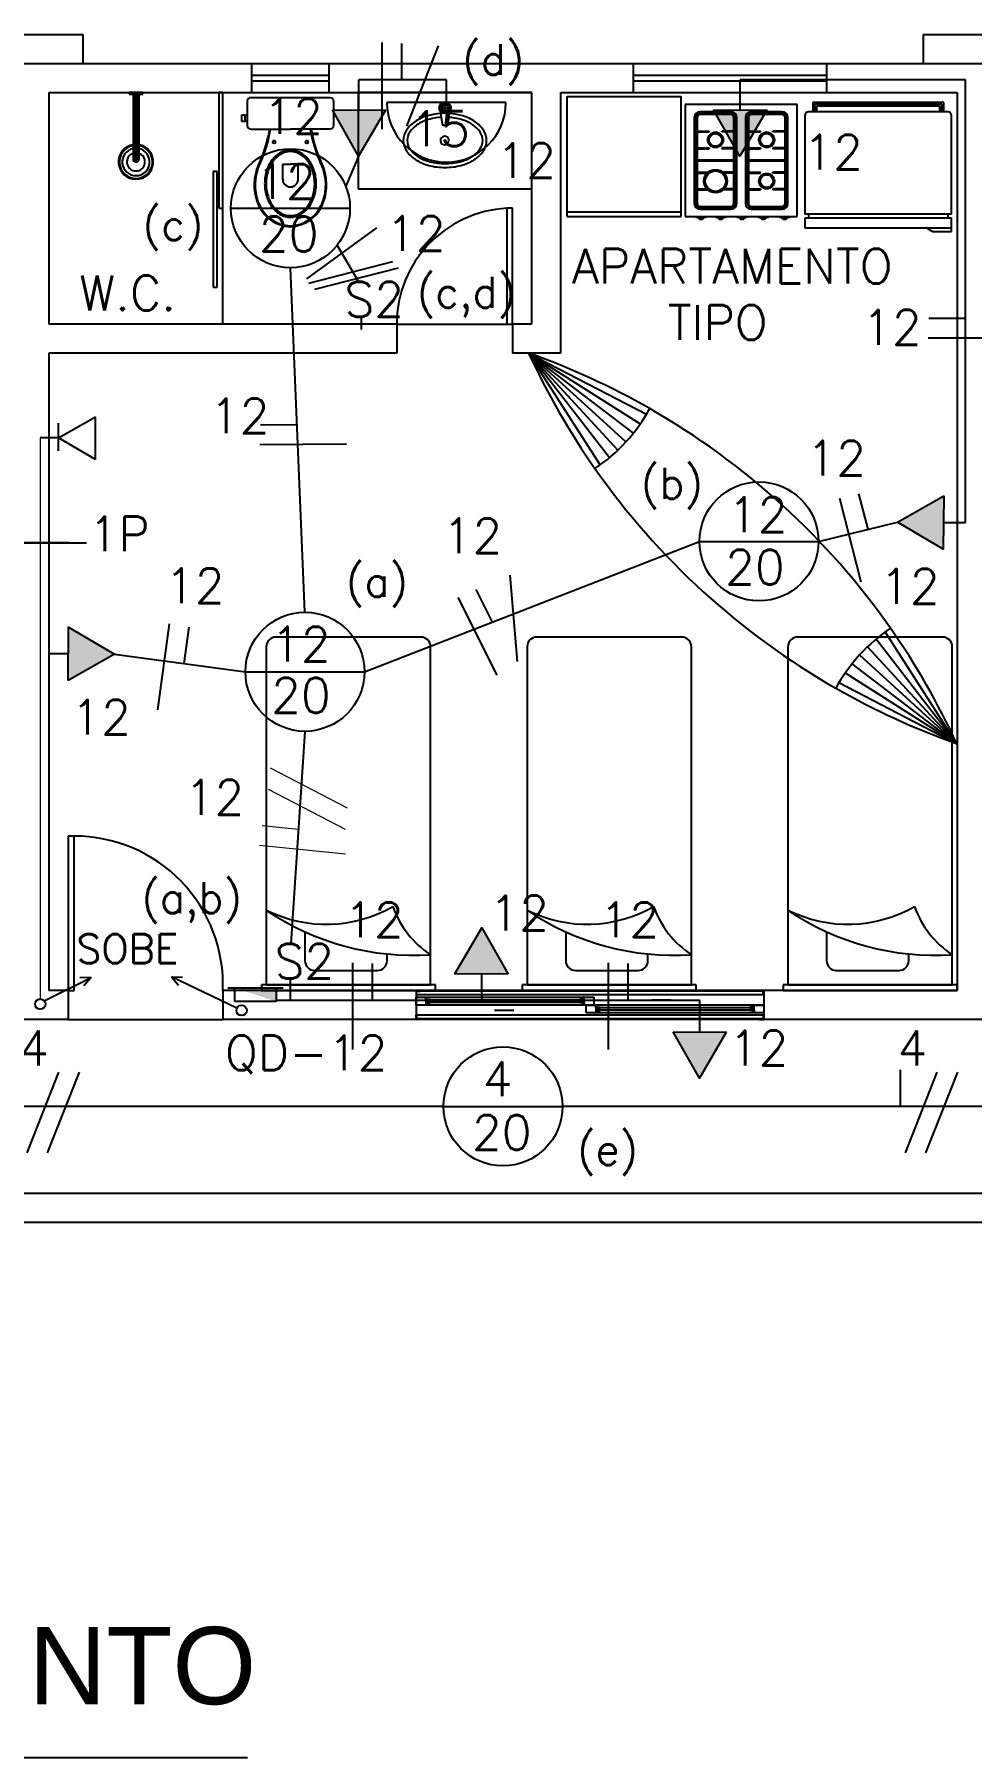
# Model space of a CAD drawing. Extents: x 1.6 to 100.8, y -3.3 to 55.9.
# Drawn here: x 49.53 to 54.38, y 26.08 to 35 of the extents above; entities that cross this region are included whole.
import ezdxf

# ---------------------------------------------------------------- set-up
doc = ezdxf.new("R2010")
doc.units = 0
doc.header["$MEASUREMENT"] = 0
doc.linetypes.add('HIDDEN', pattern=[0.375, 0.25, -0.125])
doc.layers.get('0').update_dxf_attribs({"linetype": 'CONTINUOUS'})
for name, color, linetype in [('2-MATERIAIS', 2, 'CONTINUOUS'), ('FIACAO', 6, 'CONTINUOUS'), ('QUADROS', 30, 'CONTINUOUS'), ('Texto', 2, 'CONTINUOUS'), ('Tub_Eletr_parede', 3, 'CONTINUOUS'), ('Tub_Tel_piso', 230, 'HIDDEN')]:
    doc.layers.add(name, color=color, linetype=linetype)
doc.styles.add('ARIAL', font='arial.ttf')
doc.styles.add('ROMANS', font='romans.shx')
doc.styles.add('TXT_TEXTO', font='ROMANS.shx')

# ---------------------------------------------------------------- blocks, each defined once
blk = doc.blocks.new('QF')
at = {"layer": 'QUADROS'}
for p, q in [((-0.05, -0.15), (-0.05, 0.15)), ((-0.05, 0.15), (0.05, 0.15)), ((0.05, 0.2), (0.05, -0.2)), ((0.05, -0.15), (-0.05, -0.15))]:
    blk.add_line(p, q, dxfattribs=at)
blk.add_solid([(-0.05, -0.15), (0.05, 0.15), (0.05, -0.15)], dxfattribs=at)

msp = doc.modelspace()

# ---------------------------------------------------------------- linework, layer by layer
at = {"color": 8}
for p, q in [((49.2831, 35.0042), (49.7831, 35.0042)), ((49.7831, 35.0042), (49.7831, 34.8542)), ((54.1331, 35.0042), (54.6331, 35.0042)), ((54.1331, 35.0042), (54.1331, 34.8542)), ((48.4081, 34.8542), (50.6581, 34.8542)), ((50.6581, 34.8542), (51.0581, 34.8542)), ((50.6581, 34.7042), (50.6581, 34.8542)), ((50.6581, 34.7942), (51.0581, 34.7942)), ((51.0581, 34.8542), (52.6334, 34.8542)), ((51.0581, 34.7042), (51.0581, 34.8542)), ((52.6334, 34.8542), (53.6334, 34.8542)), ((52.6334, 34.7042), (52.6334, 34.8542)), ((52.6334, 34.7942), (53.6334, 34.7942)), ((53.6334, 34.8542), (54.9831, 34.8542)), ((53.6334, 34.7042), (53.6334, 34.8542)), ((49.6081, 34.7042), (50.6581, 34.7042)), ((49.6081, 34.7042), (49.6081, 33.5042)), ((50.0931, 34.7042), (50.0231, 34.7042)), ((50.0231, 34.7042), (50.0231, 34.6942)), ((50.0245, 34.6942), (50.0245, 34.7042)), ((50.0271, 34.6942), (50.0271, 34.7042)), ((50.0315, 34.6942), (50.0315, 34.7042)), ((50.0385, 34.6942), (50.0385, 34.7042)), ((50.0495, 34.6942), (50.0495, 34.7042)), ((50.0667, 34.6942), (50.0667, 34.7042)), ((50.0777, 34.6942), (50.0777, 34.7042)), ((50.0847, 34.6942), (50.0847, 34.7042)), ((50.0891, 34.6942), (50.0891, 34.7042)), ((50.0917, 34.6942), (50.0917, 34.7042)), ((50.0931, 34.6942), (50.0931, 34.7042)), ((50.5081, 34.7042), (50.4881, 34.7042)), ((50.4881, 34.7042), (50.4881, 34.1042)), ((50.5081, 33.5042), (50.5081, 34.7042)), ((50.5081, 34.1042), (50.5081, 34.7042)), ((50.6581, 34.7642), (51.0581, 34.7642)), ((50.6581, 34.7042), (51.0581, 34.7042)), ((51.0581, 34.7042), (52.1081, 34.7042)), ((52.1081, 34.7042), (51.2081, 34.7042)), ((51.2081, 34.7042), (51.2081, 34.2042)), ((52.1081, 33.5042), (52.1081, 34.7042)), ((52.1081, 34.2042), (52.1081, 34.7042)), ((52.2581, 33.3542), (52.2581, 34.7042)), ((52.2581, 34.7042), (52.6334, 34.7042)), ((52.6334, 34.7642), (53.6334, 34.7642)), ((52.6334, 34.7042), (53.6334, 34.7042)), ((53.6334, 34.7042), (54.3081, 34.7042)), ((54.3081, 34.7042), (54.3081, 30.0542)), ((50.0231, 34.6942), (50.0931, 34.6942)), ((50.0431, 34.6942), (50.0431, 34.3592)), ((50.0438, 34.6942), (50.0438, 34.3545)), ((50.0454, 34.6942), (50.0454, 34.3512)), ((50.0485, 34.6942), (50.0485, 34.3476)), ((50.0537, 34.6942), (50.0537, 34.3448)), ((50.0625, 34.6942), (50.0625, 34.3448)), ((50.0677, 34.6942), (50.0677, 34.3476)), ((50.0708, 34.6942), (50.0708, 34.3512)), ((50.0724, 34.6942), (50.0724, 34.3545)), ((50.0731, 34.6942), (50.0731, 34.3592)), ((50.6358, 34.6658), (50.6344, 34.658)), ((50.6344, 34.658), (50.6344, 34.5341)), ((50.6401, 34.6723), (50.6358, 34.6658)), ((50.6466, 34.6766), (50.6401, 34.6723)), ((50.6544, 34.678), (50.6466, 34.6766)), ((50.6544, 34.678), (51.0618, 34.678)), ((50.6544, 34.678), (50.6544, 34.678)), ((51.0618, 34.678), (51.0618, 34.678)), ((51.0618, 34.678), (51.0696, 34.6766)), ((51.0696, 34.6766), (51.0754, 34.6723)), ((51.0754, 34.6723), (51.0796, 34.6658)), ((51.0796, 34.6658), (51.0811, 34.658)), ((51.0811, 34.658), (51.0811, 34.5341)), ((52.2909, 34.0622), (52.2909, 34.6834)), ((52.2909, 34.6834), (52.8809, 34.6834)), ((52.8809, 34.0622), (52.8809, 34.6834)), ((52.9005, 34.6424, 0.4), (52.9005, 34.0624, 0.4)), ((53.4805, 34.6424, 0.4), (52.9005, 34.6424, 0.4)), ((53.4805, 34.0624, 0.4), (53.4805, 34.6424, 0.4)), ((54.2389, 34.6524, -0.1), (53.5611, 34.6524, -0.1)), ((53.5611, 34.6524, -0.1), (53.5611, 34.6035, -0.1)), ((54.23, 34.6435, -0.1), (53.57, 34.6435, -0.1)), ((53.57, 34.6435, -0.1), (53.57, 34.6035, -0.1)), ((54.2199, 34.6334, -0.1), (53.5801, 34.6334, -0.1)), ((53.5801, 34.6334, -0.1), (53.5801, 34.6035, -0.1)), ((54.2199, 34.6035, -0.1), (54.2199, 34.6334, -0.1)), ((54.23, 34.6035, -0.1), (54.23, 34.6435, -0.1)), ((54.2389, 34.6035, -0.1), (54.2389, 34.6524, -0.1)), ((50.6065, 34.5706), (50.6065, 34.5885)), ((50.6065, 34.5885), (50.6215, 34.5885)), ((50.6065, 34.5527), (50.6065, 34.5706)), ((50.6215, 34.5527), (50.6065, 34.5527)), ((50.6215, 34.5885), (50.6215, 34.5857)), ((50.6215, 34.5857), (50.6215, 34.5556)), ((50.6215, 34.5857), (50.6344, 34.5857)), ((50.6215, 34.5527), (50.6215, 34.5556)), ((50.6215, 34.5556), (50.6344, 34.5556)), ((50.6344, 34.5341), (50.6344, 34.5341)), ((50.6344, 34.5341), (50.6358, 34.5263)), ((50.6358, 34.5263), (50.6401, 34.5198)), ((51.0796, 34.5263), (51.0754, 34.5198)), ((51.0811, 34.5341), (51.0796, 34.5263)), ((51.0811, 34.5341), (51.0811, 34.5341)), ((51.6328, 34.6081), (51.6425, 34.5415)), ((51.6504, 34.5342), (51.6658, 34.5342)), ((51.6738, 34.5416), (51.6821, 34.6062)), ((52.948, 34.5742, 0.4), (52.948, 34.1292, 0.4)), ((52.958, 34.5742, 0.4), (52.958, 34.1292, 0.4)), ((52.963, 34.5742, 0.4), (52.963, 34.1292, 0.4)), ((53.138, 34.6042, 0.4), (52.978, 34.6042, 0.4)), ((53.138, 34.5942, 0.4), (52.978, 34.5942, 0.4)), ((53.138, 34.5892, 0.4), (52.978, 34.5892, 0.4)), ((53.153, 34.1292, 0.4), (53.153, 34.5742, 0.4)), ((53.158, 34.1292, 0.4), (53.158, 34.5742, 0.4)), ((53.168, 34.1292, 0.4), (53.168, 34.5742, 0.4)), ((53.213, 34.5742, 0.4), (53.213, 34.1292, 0.4)), ((53.223, 34.5742, 0.4), (53.223, 34.1292, 0.4)), ((53.228, 34.5742, 0.4), (53.228, 34.1292, 0.4)), ((53.403, 34.6042, 0.4), (53.243, 34.6042, 0.4)), ((53.403, 34.5942, 0.4), (53.243, 34.5942, 0.4)), ((53.403, 34.5892, 0.4), (53.243, 34.5892, 0.4)), ((53.418, 34.1292, 0.4), (53.418, 34.5742, 0.4)), ((53.423, 34.1292, 0.4), (53.423, 34.5742, 0.4)), ((53.433, 34.1292, 0.4), (53.433, 34.5742, 0.4)), ((53.52, 34.5835), (53.52, 34.0735)), ((54.26, 34.6035), (53.54, 34.6035)), ((54.28, 34.0735), (54.28, 34.5835)), ((50.6401, 34.5198), (50.6466, 34.5155)), ((50.6466, 34.5155), (50.6544, 34.5141)), ((50.6544, 34.5141), (50.8577, 34.5141)), ((50.7554, 34.5134), (50.7556, 34.5141)), ((50.7554, 34.5134), (50.7554, 34.5134)), ((51.0618, 34.5141), (50.8577, 34.5141)), ((50.9601, 34.5134), (50.9599, 34.5141)), ((50.9601, 34.5134), (50.9601, 34.5134)), ((51.0696, 34.5155), (51.0618, 34.5141)), ((51.0754, 34.5198), (51.0696, 34.5155)), ((52.963, 34.5042, 0.4), (53.0257, 34.5042, 0.4)), ((52.963, 34.4992, 0.4), (53.0257, 34.4992, 0.4)), ((53.0257, 34.4992, 0.4), (53.0257, 34.5042, 0.4)), ((53.0904, 34.4992, 0.4), (53.0904, 34.5042, 0.4)), ((53.153, 34.5042, 0.4), (53.0904, 34.5042, 0.4)), ((53.153, 34.4992, 0.4), (53.0904, 34.4992, 0.4)), ((53.228, 34.5042, 0.4), (53.2907, 34.5042, 0.4)), ((53.228, 34.4992, 0.4), (53.2907, 34.4992, 0.4)), ((53.2907, 34.4992, 0.4), (53.2907, 34.5042, 0.4)), ((53.3554, 34.4992, 0.4), (53.3554, 34.5042, 0.4)), ((53.418, 34.5042, 0.4), (53.3554, 34.5042, 0.4)), ((53.418, 34.4992, 0.4), (53.3554, 34.4992, 0.4)), ((52.963, 34.4177, 0.4), (53.0257, 34.4177, 0.4)), ((52.963, 34.4127, 0.4), (53.0257, 34.4127, 0.4)), ((52.963, 34.3542, 0.4), (53.153, 34.3542, 0.4)), ((52.963, 34.3492, 0.4), (53.153, 34.3492, 0.4)), ((53.0257, 34.4177, 0.4), (53.0257, 34.4127, 0.4)), ((53.153, 34.4177, 0.4), (53.0904, 34.4177, 0.4)), ((53.0904, 34.4177, 0.4), (53.0904, 34.4127, 0.4)), ((53.153, 34.4127, 0.4), (53.0904, 34.4127, 0.4)), ((53.228, 34.4177, 0.4), (53.2907, 34.4177, 0.4)), ((53.228, 34.4127, 0.4), (53.2907, 34.4127, 0.4)), ((53.228, 34.3542, 0.4), (53.418, 34.3542, 0.4)), ((53.228, 34.3492, 0.4), (53.418, 34.3492, 0.4)), ((53.2907, 34.4177, 0.4), (53.2907, 34.4127, 0.4)), ((53.3554, 34.4177, 0.4), (53.3554, 34.4127, 0.4)), ((53.418, 34.4177, 0.4), (53.3554, 34.4177, 0.4)), ((53.418, 34.4127, 0.4), (53.3554, 34.4127, 0.4)), ((50.4781, 34.2954), (50.4581, 34.2954)), ((50.4581, 34.2954), (50.4581, 33.6954)), ((50.4781, 33.6954), (50.4781, 34.2954)), ((50.8177, 34.2557), (50.8177, 34.333)), ((50.8177, 34.333), (50.8585, 34.333)), ((50.8985, 34.333), (50.8577, 34.333)), ((50.8985, 34.2557), (50.8985, 34.333)), ((52.963, 34.2906, 0.4), (53.0257, 34.2906, 0.4)), ((52.963, 34.2856, 0.4), (53.0257, 34.2856, 0.4)), ((53.0257, 34.2856, 0.4), (53.0257, 34.2906, 0.4)), ((53.0904, 34.2856, 0.4), (53.0904, 34.2906, 0.4)), ((53.153, 34.2906, 0.4), (53.0904, 34.2906, 0.4)), ((53.153, 34.2856, 0.4), (53.0904, 34.2856, 0.4)), ((53.228, 34.2906, 0.4), (53.2907, 34.2906, 0.4)), ((53.228, 34.2856, 0.4), (53.2907, 34.2856, 0.4)), ((53.2907, 34.2856, 0.4), (53.2907, 34.2906, 0.4)), ((53.3554, 34.2856, 0.4), (53.3554, 34.2906, 0.4)), ((53.418, 34.2906, 0.4), (53.3554, 34.2906, 0.4)), ((53.418, 34.2856, 0.4), (53.3554, 34.2856, 0.4)), ((51.2081, 34.2042), (52.1081, 34.2042)), ((52.963, 34.2042, 0.4), (53.0257, 34.2042, 0.4)), ((52.963, 34.1992, 0.4), (53.0257, 34.1992, 0.4)), ((53.0257, 34.2042, 0.4), (53.0257, 34.1992, 0.4)), ((53.153, 34.2042, 0.4), (53.0904, 34.2042, 0.4)), ((53.0904, 34.2042, 0.4), (53.0904, 34.1992, 0.4)), ((53.153, 34.1992, 0.4), (53.0904, 34.1992, 0.4)), ((53.228, 34.2042, 0.4), (53.2907, 34.2042, 0.4)), ((53.228, 34.1992, 0.4), (53.2907, 34.1992, 0.4)), ((53.2907, 34.2042, 0.4), (53.2907, 34.1992, 0.4)), ((53.3554, 34.2042, 0.4), (53.3554, 34.1992, 0.4)), ((53.418, 34.2042, 0.4), (53.3554, 34.2042, 0.4)), ((53.418, 34.1992, 0.4), (53.3554, 34.1992, 0.4)), ((50.4881, 34.1042), (50.5081, 34.1042)), ((52.0081, 34.1042), (51.9781, 34.1042)), ((51.9781, 34.1042), (51.9781, 33.5042)), ((52.0081, 33.5042), (52.0081, 34.1042)), ((52.2909, 34.0859), (52.8809, 34.0859)), ((52.978, 34.1142, 0.4), (53.138, 34.1142, 0.4)), ((52.978, 34.1092, 0.4), (53.138, 34.1092, 0.4)), ((52.978, 34.0992, 0.4), (53.138, 34.0992, 0.4)), ((53.243, 34.1142, 0.4), (53.403, 34.1142, 0.4)), ((53.243, 34.1092, 0.4), (53.403, 34.1092, 0.4)), ((53.243, 34.0992, 0.4), (53.403, 34.0992, 0.4)), ((52.2909, 34.0622), (52.8809, 34.0622)), ((52.9005, 34.0624, 0.4), (53.4805, 34.0624, 0.4)), ((52.9554, 34.0583, 0.4), (53.0092, 34.0583, 0.4)), ((52.9658, 34.0561, 0.4), (52.9747, 34.0472, 0.4)), ((52.9989, 34.0561, 0.4), (52.9658, 34.0561, 0.4)), ((52.9747, 34.0472, 0.4), (52.9902, 34.0472, 0.4)), ((52.9902, 34.0472, 0.4), (52.9989, 34.0561, 0.4)), ((53.0581, 34.0583, 0.4), (53.112, 34.0583, 0.4)), ((53.0685, 34.0561, 0.4), (53.0775, 34.0472, 0.4)), ((53.1016, 34.0561, 0.4), (53.0685, 34.0561, 0.4)), ((53.0775, 34.0472, 0.4), (53.0929, 34.0472, 0.4)), ((53.0929, 34.0472, 0.4), (53.1016, 34.0561, 0.4)), ((53.1681, 34.0583, 0.4), (53.222, 34.0583, 0.4)), ((53.1785, 34.0561, 0.4), (53.1875, 34.0472, 0.4)), ((53.2116, 34.0561, 0.4), (53.1785, 34.0561, 0.4)), ((53.1875, 34.0472, 0.4), (53.2029, 34.0472, 0.4)), ((53.2029, 34.0472, 0.4), (53.2116, 34.0561, 0.4)), ((53.2781, 34.0583, 0.4), (53.332, 34.0583, 0.4)), ((53.2885, 34.0561, 0.4), (53.2975, 34.0472, 0.4)), ((53.3216, 34.0561, 0.4), (53.2885, 34.0561, 0.4)), ((53.2975, 34.0472, 0.4), (53.3129, 34.0472, 0.4)), ((53.3129, 34.0472, 0.4), (53.3216, 34.0561, 0.4)), ((53.3881, 34.0583, 0.4), (53.442, 34.0583, 0.4)), ((53.3985, 34.0561, 0.4), (53.4075, 34.0472, 0.4)), ((53.4316, 34.0561, 0.4), (53.3985, 34.0561, 0.4)), ((53.4075, 34.0472, 0.4), (53.4229, 34.0472, 0.4)), ((53.4229, 34.0472, 0.4), (53.4316, 34.0561, 0.4)), ((54.28, 34.0735), (53.52, 34.0735)), ((54.28, 34.0535), (53.52, 34.0535)), ((53.52, 34.0535), (53.52, 34.0035)), ((53.52, 34.0035), (54.28, 34.0035)), ((53.54, 34.0735), (53.54, 34.0535)), ((54.18, 33.9835), (54.15, 34.0035)), ((54.26, 34.0735), (54.26, 34.0535)), ((54.28, 33.9835), (54.28, 34.0535)), ((54.18, 33.9835), (54.28, 33.9835)), ((50.4581, 33.6954), (50.4781, 33.6954)), ((51.4081, 33.5042), (49.6081, 33.5042)), ((51.4081, 33.5042), (51.4081, 33.3542)), ((51.4081, 33.5042), (52.0081, 33.5042)), ((51.9781, 33.5042), (52.0081, 33.5042)), ((52.1081, 33.5042), (52.0081, 33.5042)), ((52.0081, 33.5042), (52.0081, 33.3542)), ((51.4081, 33.3542), (49.6081, 33.3542)), ((49.6081, 33.3542), (49.6081, 30.0542)), ((52.2581, 33.3542), (52.0081, 33.3542)), ((52.5944, 32.8947), (52.0908, 33.3542)), ((52.4613, 32.7755), (52.0908, 33.3542)), ((52.0908, 33.3542), (52.7006, 33.0384)), ((52.633, 32.94), (52.0908, 33.3542)), ((52.0908, 33.3542), (52.5525, 32.8526)), ((52.5085, 32.8124), (52.0908, 33.3542)), ((52.0908, 33.3542), (52.668, 32.9883)), ((51.5331, 31.8842), (50.7831, 31.8842)), ((52.8831, 31.8842), (52.1331, 31.8842)), ((54.2331, 31.8842), (53.4831, 31.8842)), ((54.3071, 31.3322), (53.8899, 31.8735)), ((54.3071, 31.3322), (53.9369, 31.9106)), ((50.7331, 31.8342), (50.7331, 30.0842)), ((51.5831, 30.0842), (51.5831, 31.8342)), ((52.0831, 31.8342), (52.0831, 30.0842)), ((52.9331, 30.0842), (52.9331, 31.8342)), ((53.4331, 31.8342), (53.4331, 30.0842)), ((53.8035, 31.7917), (54.3071, 31.3322)), ((53.845, 31.8343), (54.3071, 31.3322)), ((54.2831, 30.0842), (54.2831, 31.8342)), ((53.7293, 31.6985), (54.3071, 31.3322)), ((54.3071, 31.3322), (53.7654, 31.746)), ((53.6969, 31.6482), (54.3071, 31.3322)), ((49.7381, 30.8542), (49.7081, 30.8542)), ((49.7081, 30.8542), (49.7081, 30.0542)), ((49.7381, 30.0542), (49.7381, 30.8542)), ((50.933, 30.3512), (50.933, 30.2081)), ((52.283, 30.3512), (52.283, 30.2081)), ((53.633, 30.3512), (53.633, 30.2081)), ((51.3579, 30.2081), (51.3579, 30.2435)), ((52.7079, 30.2081), (52.7079, 30.2435)), ((54.0579, 30.2081), (54.0579, 30.2435)), ((50.983, 30.1581), (51.3079, 30.1581)), ((52.333, 30.1581), (52.6579, 30.1581)), ((53.683, 30.1581), (54.0079, 30.1581)), ((51.6081, 30.0842), (50.7081, 30.0842)), ((50.7081, 30.0842), (50.7081, 30.0542)), ((50.7331, 30.0842), (51.5831, 30.0842)), ((51.6081, 30.0542), (51.6081, 30.0842)), ((52.9581, 30.0842), (52.0581, 30.0842)), ((52.0581, 30.0842), (52.0581, 30.0542)), ((52.0831, 30.0842), (52.9331, 30.0842)), ((52.9581, 30.0542), (52.9581, 30.0842)), ((54.3081, 30.0842), (53.4081, 30.0842)), ((53.4081, 30.0842), (53.4081, 30.0542)), ((53.4331, 30.0842), (54.2831, 30.0842)), ((54.3081, 30.0542), (54.3081, 30.0842)), ((49.7081, 30.0542), (49.6081, 30.0542)), ((49.7081, 30.0542), (49.7081, 29.9042)), ((49.7081, 30.0542), (49.7381, 30.0542)), ((51.5081, 30.0542), (50.5081, 30.0542)), ((50.5081, 30.0542), (50.5081, 29.9042)), ((50.7081, 30.0542), (51.6081, 30.0542)), ((51.5081, 30.0542), (51.5081, 29.9042)), ((51.5311, 30.0542), (51.5081, 30.0542)), ((51.5081, 30.0542), (51.5081, 30.0312)), ((51.5081, 30.0312), (51.5111, 30.0312)), ((51.5081, 30.0192), (52.4281, 30.0192)), ((51.5081, 29.9792), (51.5081, 30.0192)), ((51.5081, 30.0192), (51.5581, 30.0192)), ((53.3081, 29.9792), (51.5081, 29.9792)), ((51.5581, 29.9792), (51.5081, 29.9792)), ((53.3081, 30.0542), (51.5111, 30.0542)), ((53.3051, 30.0512), (51.5111, 30.0512)), ((51.5111, 30.0312), (51.5111, 30.0512)), ((51.5111, 30.0512), (51.5311, 30.0512)), ((53.3051, 30.0312), (51.5111, 30.0312)), ((51.5311, 30.0512), (51.5311, 30.0542)), ((51.5581, 30.0192), (51.5611, 30.0192)), ((51.5581, 30.0042), (51.5581, 30.0192)), ((51.5581, 30.0192), (51.5581, 29.9792)), ((51.5811, 30.0042), (51.5581, 30.0042)), ((51.5581, 30.0042), (51.5581, 29.9942)), ((52.3781, 30.0042), (51.5581, 30.0042)), ((51.5811, 29.9942), (51.5581, 29.9942)), ((51.5581, 29.9942), (51.5581, 29.9792)), ((51.5581, 29.9942), (52.3781, 29.9942)), ((51.5581, 29.9792), (51.5611, 29.9792)), ((51.5611, 30.0192), (51.5611, 30.0072)), ((51.5611, 30.0072), (51.5811, 30.0072)), ((51.5611, 29.9792), (51.5611, 29.9912)), ((51.5611, 29.9912), (51.5811, 29.9912)), ((51.5811, 30.0072), (51.5811, 30.0042)), ((51.5811, 29.9912), (51.5811, 29.9942)), ((52.0581, 30.0542), (52.9581, 30.0542)), ((52.3751, 30.0072), (52.3551, 30.0072)), ((52.3551, 30.0072), (52.3551, 30.0042)), ((52.3551, 30.0042), (52.3781, 30.0042)), ((52.3551, 29.9912), (52.3551, 29.9942)), ((52.3551, 29.9942), (52.3781, 29.9942)), ((52.3751, 29.9912), (52.3551, 29.9912)), ((52.3781, 30.0192), (52.3751, 30.0192)), ((52.3751, 30.0192), (52.3751, 30.0072)), ((52.3751, 29.9792), (52.3751, 29.9912)), ((52.3781, 29.9792), (52.3751, 29.9792)), ((52.3781, 30.0042), (52.3781, 30.0192)), ((52.3781, 29.9792), (52.3781, 30.0192)), ((52.3781, 30.0192), (52.4281, 30.0192)), ((52.3781, 29.9942), (52.3781, 30.0042)), ((52.3781, 29.9942), (52.3781, 29.9792)), ((52.4281, 29.9792), (52.3781, 29.9792)), ((52.3881, 29.9392), (52.3881, 29.9792)), ((52.3881, 29.9792), (52.4381, 29.9792)), ((52.4281, 30.0192), (52.4281, 29.9792)), ((52.4381, 29.9792), (52.4411, 29.9792)), ((52.4381, 29.9642), (52.4381, 29.9792)), ((52.4381, 29.9792), (52.4381, 29.9392)), ((52.4411, 29.9792), (52.4411, 29.9672)), ((52.7777, 30.005), (52.7277, 30.005)), ((52.8277, 30.005), (52.7777, 30.005)), ((53.2581, 29.9792), (53.2551, 29.9792)), ((53.2551, 29.9792), (53.2551, 29.9672)), ((53.2581, 29.9642), (53.2581, 29.9792)), ((53.2581, 29.9392), (53.2581, 29.9792)), ((53.2581, 29.9792), (53.3081, 29.9792)), ((53.2851, 30.0512), (53.2851, 30.0542)), ((53.2851, 30.0542), (53.3081, 30.0542)), ((53.3051, 30.0512), (53.2851, 30.0512)), ((53.3051, 30.0312), (53.3051, 30.0512)), ((53.3081, 30.0312), (53.3051, 30.0312)), ((54.3081, 30.0542), (53.3081, 30.0542)), ((53.3081, 30.0542), (53.3081, 29.9042)), ((53.3081, 30.0542), (53.3081, 30.0312)), ((53.3081, 29.9792), (53.3081, 29.9392)), ((53.4081, 30.0542), (54.3081, 30.0542)), ((49.7081, 29.9042), (49.3581, 29.9042)), ((49.7081, 29.9042), (50.5081, 29.9042)), ((51.5081, 29.9042), (50.5081, 29.9042)), ((51.5081, 29.9272), (51.5111, 29.9272)), ((51.5081, 29.9042), (51.5081, 29.9272)), ((51.5311, 29.9042), (51.5081, 29.9042)), ((53.3051, 29.9272), (51.5111, 29.9272)), ((51.5111, 29.9272), (51.5111, 29.9072)), ((53.3051, 29.9072), (51.5111, 29.9072)), ((51.5111, 29.9072), (51.5311, 29.9072)), ((53.3051, 29.9042), (51.5111, 29.9042)), ((51.5311, 29.9072), (51.5311, 29.9042)), ((51.9145, 29.9523), (51.9645, 29.9523)), ((51.9645, 29.9523), (52.0145, 29.9523)), ((53.3081, 29.9392), (52.3881, 29.9392)), ((52.4381, 29.9392), (52.3881, 29.9392)), ((52.4381, 29.9642), (52.4381, 29.9542)), ((53.2581, 29.9642), (52.4381, 29.9642)), ((52.4611, 29.9642), (52.4381, 29.9642)), ((52.4381, 29.9542), (53.2581, 29.9542)), ((52.4611, 29.9542), (52.4381, 29.9542)), ((52.4381, 29.9542), (52.4381, 29.9392)), ((52.4381, 29.9392), (52.4411, 29.9392)), ((52.4411, 29.9672), (52.4611, 29.9672)), ((52.4411, 29.9392), (52.4411, 29.9512)), ((52.4411, 29.9512), (52.4611, 29.9512)), ((52.4611, 29.9672), (52.4611, 29.9642)), ((52.4611, 29.9512), (52.4611, 29.9542)), ((53.2551, 29.9672), (53.2351, 29.9672)), ((53.2351, 29.9672), (53.2351, 29.9642)), ((53.2351, 29.9642), (53.2581, 29.9642)), ((53.2351, 29.9512), (53.2351, 29.9542)), ((53.2351, 29.9542), (53.2581, 29.9542)), ((53.2551, 29.9512), (53.2351, 29.9512)), ((53.2551, 29.9392), (53.2551, 29.9512)), ((53.2581, 29.9392), (53.2551, 29.9392)), ((53.2581, 29.9542), (53.2581, 29.9642)), ((53.2581, 29.9542), (53.2581, 29.9392)), ((53.3081, 29.9392), (53.2581, 29.9392)), ((53.3051, 29.9072), (53.2851, 29.9072)), ((53.2851, 29.9072), (53.2851, 29.9042)), ((53.2851, 29.9042), (53.3081, 29.9042)), ((53.3081, 29.9272), (53.3051, 29.9272)), ((53.3051, 29.9272), (53.3051, 29.9072)), ((53.3081, 29.9042), (53.3081, 29.9272)), ((55.4581, 29.9042), (53.3081, 29.9042)), ((29.4081, 29.0042), (55.8081, 29.0042)), ((29.2581, 28.8542), (55.6581, 28.8542))]:
    msp.add_line(p, q, dxfattribs=at)
at = {"color": 21}
msp.add_line((40.9113, 26.0829), (50.6361, 26.0829), dxfattribs=at)
at = {"color": 8}
for centre, radius in [((51.6581, 34.6242), 0.03), ((51.6581, 34.6242), 0.0261), ((51.6581, 34.6242), 0.0151), ((51.6581, 34.6242), 0.00444), ((50.774, 34.4472), 0.00752), ((50.9422, 34.4472), 0.00752), ((53.058, 34.4584, 0.4), 0.04), ((53.058, 34.4584, 0.4), 0.033), ((53.323, 34.4584, 0.4), 0.04), ((53.323, 34.4584, 0.4), 0.033), ((53.058, 34.2449, 0.4), 0.06), ((53.058, 34.2449, 0.4), 0.053), ((53.323, 34.2449, 0.4), 0.04), ((53.323, 34.2449, 0.4), 0.033)]:
    msp.add_circle(centre, radius, dxfattribs=at)
for centre, radius, start, end in [((51.632, 34.6392), 0.0151, 270, 30), ((51.632, 34.6091), 0.0151, 330, 90), ((51.6581, 34.6543), 0.0151, 210, 330), ((51.6842, 34.6392), 0.0151, 150, 270), ((51.6842, 34.6091), 0.0151, 90, 210), ((51.5951, 34.4169), 0.1648, 121.51159, 145.95593), ((51.5951, 34.4169), 0.1448, 121.51159, 145.95593), ((51.6329, 34.3552), 0.2372, 104.24882, 121.51159), ((51.6329, 34.3552), 0.2172, 104.24882, 121.51159), ((51.66, 34.2468), 0.3489, 94.15013, 104.16933), ((51.6627, 34.2337), 0.3423, 94.20481, 104.06872), ((51.6504, 34.5422), 0.008, 185.23118, 269.96934), ((51.6581, 34.5941), 0.0151, 30, 150), ((51.6658, 34.5422), 0.008, 269.96934, 355.87254), ((51.6577, 34.2575), 0.318, 75.75118, 86.33479), ((51.6553, 34.2458), 0.3499, 75.83714, 85.84591), ((51.6826, 34.3552), 0.2172, 58.48841, 75.75118), ((51.6826, 34.3552), 0.2372, 58.48841, 75.75118), ((51.7204, 34.4169), 0.1448, 34.04407, 58.48841), ((51.7204, 34.4169), 0.1648, 34.04407, 58.48841), ((52.978, 34.5742, 0.4), 0.03, 90, 180), ((52.978, 34.5742, 0.4), 0.02, 90, 180), ((52.978, 34.5742, 0.4), 0.015, 90, 180), ((53.138, 34.5742, 0.4), 0.03, 0, 90), ((53.138, 34.5742, 0.4), 0.02, 0, 90), ((53.138, 34.5742, 0.4), 0.015, 0, 90), ((53.243, 34.5742, 0.4), 0.03, 90, 180), ((53.243, 34.5742, 0.4), 0.02, 90, 180), ((53.243, 34.5742, 0.4), 0.015, 90, 180), ((53.403, 34.5742, 0.4), 0.03, 0, 90), ((53.403, 34.5742, 0.4), 0.02, 360, 90), ((53.403, 34.5742, 0.4), 0.015, 360, 90), ((53.54, 34.5835), 0.02, 90, 180), ((54.26, 34.5835), 0.02, 0, 90), ((49.9993, 34.6445), 0.7626, 339.69088, 350.16298), ((49.9993, 34.6445), 0.7673, 339.69088, 350.16298), ((51.7161, 34.6445), 0.7673, 189.83702, 200.30912), ((51.7161, 34.6445), 0.7626, 189.83702, 200.30912), ((51.5379, 34.4556), 0.0957, 145.95593, 180), ((51.5379, 34.4556), 0.0957, 180, 214.04407), ((51.5379, 34.4556), 0.0757, 145.95593, 180), ((51.5379, 34.4556), 0.0757, 180, 214.04407), ((51.6561, 34.4551), 0.0218, 139.23397, 319.23397), ((51.6561, 34.4551), 0.0218, 319.23397, 139.23397), ((51.7776, 34.4556), 0.0757, 0, 34.04407), ((51.7776, 34.4556), 0.0757, 325.95593, 360), ((51.7776, 34.4556), 0.0957, 0, 34.04407), ((51.7776, 34.4556), 0.0957, 325.95593, 360), ((50.0581, 34.3442), 0.09, 99.59407, 80.40593), ((50.0581, 34.3442), 0.0854, 100.80692, 79.19308), ((50.0581, 34.3442), 0.0709, 102.20911, 77.79089), ((50.0581, 34.3442), 0.0469, 108.64821, 71.35179), ((50.0581, 34.3638), 0.0157, 197.12694, 342.87306), ((50.0581, 34.361), 0.0151, 186.75622, 353.24378), ((50.0581, 34.3745), 0.0215, 225.64197, 314.35803), ((50.0581, 34.3592), 0.015, 180, 0), ((24.0451, 45.4166), 28.863, 337.3538, 337.51832), ((25.4832, 44.8179), 27.3099, 337.35144, 337.52574), ((50.905, 34.2465), 0.1784, 142.51776, 162.37842), ((50.904, 34.2462), 0.1702, 142.51776, 162.37842), ((50.8761, 34.2686), 0.142, 118.37615, 142.51776), ((50.8757, 34.2679), 0.1345, 118.37615, 142.51776), ((50.8577, 34.3026), 0.1034, 90, 118.37615), ((50.8577, 34.3012), 0.0966, 90, 118.37615), ((50.8577, 34.3026), 0.1034, 61.62385, 90), ((50.8577, 34.3012), 0.0966, 61.62385, 90), ((50.8397, 34.2679), 0.1345, 37.48224, 61.62385), ((50.8394, 34.2686), 0.142, 37.48224, 61.62385), ((50.8114, 34.2462), 0.1702, 17.62158, 37.48224), ((50.8105, 34.2465), 0.1784, 17.62158, 37.48224), ((76.2323, 44.8179), 27.3099, 202.47426, 202.64856), ((77.6704, 45.4166), 28.863, 202.48168, 202.6462), ((51.5951, 34.4942), 0.1648, 214.04407, 238.48841), ((51.5951, 34.4942), 0.1448, 214.04407, 238.48841), ((51.6329, 34.5559), 0.2372, 238.48841, 255.75118), ((51.6329, 34.5559), 0.2172, 238.48841, 255.75118), ((51.6826, 34.5559), 0.2172, 284.24882, 301.51159), ((51.6826, 34.5559), 0.2372, 284.24882, 301.51159), ((51.7204, 34.4942), 0.1448, 301.51159, 325.95593), ((51.7204, 34.4942), 0.1648, 301.51159, 325.95593), ((50.9252, 34.2249), 0.2549, 162.09039, 205.44583), ((50.9215, 34.2246), 0.2467, 161.86702, 205.76246), ((50.9505, 34.232), 0.2261, 162.37842, 180), ((50.9486, 34.232), 0.2169, 162.37842, 180), ((50.7669, 34.232), 0.2169, 0, 17.62158), ((50.765, 34.232), 0.2261, 0, 17.62158), ((50.794, 34.2246), 0.2467, 334.23754, 18.13298), ((50.7902, 34.2249), 0.2549, 334.55417, 17.90961), ((51.6577, 34.6536), 0.338, 255.75118, 270), ((51.6577, 34.6536), 0.318, 255.75118, 270), ((51.6577, 34.6536), 0.318, 270, 284.24882), ((51.6577, 34.6536), 0.338, 270, 284.24882), ((50.9505, 34.232), 0.2261, 180, 197.62158), ((50.9486, 34.232), 0.2169, 180, 197.62158), ((50.8581, 34.2557), 0.0404, 180, 0), ((50.7669, 34.232), 0.2169, 342.37842, 0), ((50.765, 34.232), 0.2261, 342.37842, 0), ((50.866, 34.1979), 0.1898, 205.76246, 267.20811), ((50.866, 34.1979), 0.1851, 205.76246, 267.20811), ((50.905, 34.2176), 0.1784, 197.62158, 217.48224), ((50.904, 34.2179), 0.1702, 197.62158, 217.48224), ((50.8761, 34.1955), 0.142, 217.48224, 241.62385), ((50.8757, 34.1962), 0.1345, 217.48224, 241.62385), ((50.8494, 34.1979), 0.1851, 272.79189, 334.23754), ((50.8494, 34.1979), 0.1898, 272.79189, 334.23754), ((50.8397, 34.1962), 0.1345, 298.37615, 322.51776), ((50.8394, 34.1955), 0.142, 298.37615, 322.51776), ((50.8114, 34.2179), 0.1702, 322.51776, 342.37842), ((50.8105, 34.2176), 0.1784, 322.51776, 342.37842), ((52.0089, 33.5042), 0.6008, 92.9376, 180), ((52.978, 34.1292, 0.4), 0.03, 180, 270), ((52.978, 34.1292, 0.4), 0.02, 180, 270), ((52.978, 34.1292, 0.4), 0.015, 180, 270), ((53.138, 34.1292, 0.4), 0.03, 270, 0), ((53.138, 34.1292, 0.4), 0.02, 270, 360), ((53.138, 34.1292, 0.4), 0.015, 270, 360), ((53.243, 34.1292, 0.4), 0.03, 180, 270), ((53.243, 34.1292, 0.4), 0.02, 180, 270), ((53.243, 34.1292, 0.4), 0.015, 180, 270), ((53.403, 34.1292, 0.4), 0.015, 270, 0), ((53.403, 34.1292, 0.4), 0.02, 270, 0), ((53.403, 34.1292, 0.4), 0.03, 270, 0), ((50.8577, 34.1615), 0.1034, 241.62385, 270), ((50.8577, 34.1629), 0.0966, 241.62385, 270), ((50.8577, 34.1629), 0.0966, 270, 298.37615), ((50.8577, 34.1615), 0.1034, 270, 298.37615), ((50.8039, 29.718), 3.8571, 60.25838, 70.51033), ((55.594, 34.9684), 3.8571, 204.73957, 214.99153), ((51.9399, 33.4919), 0.886, 303.89891, 331.351), ((50.8039, 29.718), 3.8571, 34.99153, 60.25838), ((55.594, 34.9684), 3.8571, 214.99153, 240.25838), ((50.7831, 31.8342), 0.05, 90, 180), ((51.5331, 31.8342), 0.05, 360, 90), ((52.1331, 31.8342), 0.05, 90, 180), ((52.8831, 31.8342), 0.05, 360, 90), ((53.4831, 31.8342), 0.05, 90, 180), ((54.458, 31.1945), 0.886, 123.89891, 151.351), ((50.8039, 29.718), 3.8571, 24.73957, 34.99153), ((54.2331, 31.8342), 0.05, 360, 90), ((55.594, 34.9684), 3.8571, 240.25838, 250.51033), ((49.7381, 30.0836), 0.7706, 357.81062, 90), ((51.043, 31.092), 0.6947, 243.50878, 299.77524), ((51.4932, 31.591), 1.3543, 235.85456, 273.80423), ((51.8606, 30.6579), 0.502, 199.67399, 236.43082), ((52.393, 31.092), 0.6947, 243.50878, 299.77524), ((52.8432, 31.591), 1.3543, 235.85456, 273.80423), ((53.2106, 30.6579), 0.502, 199.67399, 236.43082), ((53.743, 31.092), 0.6947, 243.50878, 299.77524), ((54.1932, 31.591), 1.3543, 235.85456, 273.80423), ((54.5606, 30.6579), 0.502, 199.67399, 236.43082), ((50.983, 30.3512), 0.05, 172.39713, 180), ((52.333, 30.3512), 0.05, 172.39713, 180), ((53.683, 30.3512), 0.05, 172.39713, 180), ((50.983, 30.2081), 0.05, 180, 270), ((51.3079, 30.2081), 0.05, 270, 0), ((52.333, 30.2081), 0.05, 180, 270), ((52.6579, 30.2081), 0.05, 270, 0), ((53.683, 30.2081), 0.05, 180, 270), ((54.0079, 30.2081), 0.05, 270, 0)]:
    msp.add_arc(centre, radius, start, end, dxfattribs=at)
at = {"layer": '2-MATERIAIS', "color": 4}
for p, q in [((51.2127, 34.6129), (51.2127, 34.7129)), ((53.1857, 34.6129), (53.1857, 34.7129)), ((54.2382, 32.4779), (54.3382, 32.4779)), ((49.7082, 31.7972), (49.6082, 31.7972)), ((51.8465, 30.1402), (51.8465, 30.0402)), ((52.9761, 29.8393), (52.9761, 29.9393))]:
    msp.add_line(p, q, dxfattribs=at)
at = {"layer": '2-MATERIAIS', "linetype": 'Continuous'}
for p, q in [((51.973, 34.6517), (51.3567, 34.6517)), ((50.55, 34.1042), (51.1662, 34.1042)), ((52.975, 32.3792), (53.5912, 32.3792)), ((50.625, 31.7042), (51.2412, 31.7042)), ((51.65, 29.4542), (52.2662, 29.4542))]:
    msp.add_line(p, q, dxfattribs=at)
at = {"layer": '2-MATERIAIS', "color": 21}
for p, q in [((49.6583, 32.9161), (49.8484, 33.0239)), ((49.8484, 32.8043), (49.8484, 33.0239)), ((49.6583, 32.8489), (49.6583, 32.9918)), ((49.6583, 32.9161), (49.5629, 32.9161)), ((49.8484, 32.8043), (49.6583, 32.9161))]:
    msp.add_line(p, q, dxfattribs=at)
at = {"layer": '2-MATERIAIS', "color": 4}
for points in [[(51.0749, 34.614), (51.3506, 34.6118), (51.2109, 34.3742)], [(53.0479, 34.614), (53.3235, 34.6118), (53.1838, 34.3742)], [(54.2392, 32.6158), (54.2371, 32.3401), (53.9994, 32.4798)], [(49.7071, 31.6594), (49.7093, 31.935), (49.9469, 31.7953)], [(51.9844, 30.1391), (51.7087, 30.1413), (51.8484, 30.3789)], [(52.8383, 29.8404), (53.1139, 29.8383), (52.9743, 29.6006)]]:
    msp.add_lwpolyline(points, close=True, dxfattribs=at)
at = {"layer": '2-MATERIAIS', "linetype": 'Continuous'}
for centre in [(50.8581, 34.1042), (53.2831, 32.3792), (50.9331, 31.7042), (51.9581, 29.4542)]:
    msp.add_circle(centre, 0.3081, dxfattribs=at)
msp.add_arc((51.6649, 34.6517), 0.3081, 180, 0, dxfattribs=at)
at = {"layer": '2-MATERIAIS', "color": 4}
for points in [[(51.0749, 34.614), (51.2109, 34.3742), (51.3506, 34.6118)], [(53.0479, 34.614), (53.1838, 34.3742), (53.3235, 34.6118)], [(54.2392, 32.6158), (53.9994, 32.4798), (54.2371, 32.3401)], [(49.7071, 31.6594), (49.9469, 31.7953), (49.7093, 31.935)], [(51.9844, 30.1391), (51.8484, 30.3789), (51.7087, 30.1413)], [(52.8383, 29.8404), (52.9743, 29.6006), (53.1139, 29.8383)]]:
    msp.add_solid(points, dxfattribs=at)
at = {"layer": 'FIACAO'}
for p, q in [((51.3308, 34.9617), (51.3308, 34.5133)), ((51.4328, 34.9581), (51.4328, 34.7685)), ((51.6231, 34.9457), (51.458, 34.5288)), ((51.3035, 34.0029), (50.941, 33.739)), ((51.386, 33.8274), (50.9517, 33.7155)), ((51.4162, 33.795), (50.982, 33.6831)), ((54.1624, 33.5361), (54.352, 33.5361)), ((54.1588, 33.4341), (54.6072, 33.4341)), ((50.7027, 32.9828), (50.8922, 32.9846)), ((50.7, 32.8808), (51.1484, 32.885)), ((53.699, 32.6036), (53.8109, 32.1694)), ((53.7986, 32.6255), (53.8459, 32.442)), ((49.7126, 32.3727), (49.2642, 32.3727)), ((49.3536, 32.3727), (49.802, 32.3727)), ((51.8174, 32.1311), (51.9023, 31.9616)), ((51.9931, 32.2052), (52.0322, 31.7585)), ((51.7246, 32.0887), (51.9254, 31.6877)), ((50.2307, 31.9521), (50.1697, 31.5079)), ((50.3312, 31.9346), (50.3055, 31.7471)), ((51.1796, 30.1974), (51.1796, 29.749)), ((51.2816, 30.1938), (51.2816, 30.0042)), ((52.5017, 30.1974), (52.5017, 29.749)), ((52.6036, 30.1938), (52.6036, 30.0042)), ((49.6582, 29.6314), (49.4931, 29.2145)), ((49.7646, 29.6314), (49.5995, 29.2145)), ((54.014, 29.6437), (54.014, 29.4542)), ((54.2043, 29.6314), (54.0392, 29.2145)), ((54.3108, 29.6314), (54.1457, 29.2145))]:
    msp.add_line(p, q, dxfattribs=at)
at = {"layer": 'FIACAO', "lineweight": 15}
for p, q in [((50.7538, 31.2071), (51.1519, 31.0008)), ((50.7425, 31.0963), (51.1407, 30.89)), ((50.711, 30.9082), (50.8996, 30.8891)), ((50.6971, 30.8071), (51.1433, 30.762))]:
    msp.add_line(p, q, dxfattribs=at)
at = {"layer": 'Texto', "color": 4}
for p, q in [((49.583, 30.0016), (49.8257, 30.122)), ((49.8257, 30.122), (49.7685, 30.1193)), ((49.8257, 30.122), (49.789, 30.078)), ((50.5809, 29.9629), (50.2424, 30.1258)), ((50.2424, 30.1258), (50.2791, 30.0819)), ((50.2424, 30.1258), (50.2996, 30.1232))]:
    msp.add_line(p, q, dxfattribs=at)
for centre in [(49.5629, 29.9837), (50.605, 29.951)]:
    msp.add_circle(centre, 0.0269, dxfattribs=at)
at = {"layer": 'Tub_Eletr_parede'}
for p, q in [((51.6649, 34.7685), (51.2127, 34.7685)), ((51.2127, 34.7129), (51.2127, 34.7685)), ((51.6649, 34.6517), (51.6649, 34.7685)), ((54.352, 34.7685), (53.1857, 34.7685)), ((53.1857, 34.7129), (53.1857, 34.7685)), ((54.352, 32.4779), (54.352, 34.7685)), ((51.2109, 34.3742), (51.1439, 34.2192)), ((51.2144, 33.7197), (51.0993, 33.9125)), ((50.9331, 32.0123), (50.8581, 33.796)), ((51.2247, 33.5426), (51.2247, 33.4771)), ((53.5912, 32.3792), (53.9994, 32.4798)), ((54.3382, 32.4779), (54.352, 32.4779)), ((51.2412, 31.7042), (52.975, 32.3792)), ((49.9466, 31.7953), (50.625, 31.7042)), ((50.9331, 31.396), (50.8606, 30.2969)), ((50.8573, 30.1152), (50.8573, 30.0042)), ((50.784, 30.0042), (52.9761, 30.0042)), ((51.8465, 30.0402), (51.8465, 30.0042)), ((52.9761, 29.9393), (52.9761, 30.0042)), ((51.65, 29.4542), (47.4162, 29.4542)), ((56.5, 29.4542), (52.2662, 29.4542))]:
    msp.add_line(p, q, dxfattribs=at)
at = {"layer": 'Tub_Tel_piso', "linetype": 'Continuous', "lineweight": 15, "ltscale": 0.6}
msp.add_line((49.5629, 32.9161), (49.5629, 30.0106), dxfattribs=at)

# ---------------------------------------------------------------- block references
at = {"layer": 'QUADROS', "xscale": 0.7168000000000013, "yscale": 0.7167999999999994, "zscale": 0.7168, "rotation": 89.99999999999999}
msp.add_blockref('QF', (50.6773, 30.0324), dxfattribs=at)

# ---------------------------------------------------------------- texts
at = {"color": 8, "linetype": 'Continuous', "ltscale": 0.5, "style": 'ROMANS'}
for s, p in [('APARTAMENTO', (52.3158, 33.7145)), ('TIPO', (52.8108, 33.4229))]:
    msp.add_text(s, height=0.18, dxfattribs=at).set_placement(p)
at = {"color": 8, "style": 'ROMANS'}
msp.add_text('W.C.', height=0.18, dxfattribs=at).set_placement((49.765, 33.5755))
at = {"color": 21, "style": 'ARIAL'}
msp.add_text('PLANTA BAIXA - 1o. PAVIMENTO', height=0.4, dxfattribs=at).set_placement((41.9874, 26.359))
at = {"layer": 'Texto', "color": 4, "style": 'TXT_TEXTO'}
for s, height, p in [('(d)', 0.16, (51.7469, 34.7947)), ('(c)', 0.16, (50.0929, 33.939)), ('S2', 0.18, (51.1374, 33.5429)), ('(c,d)', 0.16, (51.512, 33.5894)), ('(b)', 0.16, (52.6715, 32.6003)), ('(a)', 0.16, (51.1447, 32.0919)), ('(a,b)', 0.16, (50.0869, 30.4544)), ('S2', 0.18, (50.7756, 30.1156)), ('(e)', 0.16, (52.3417, 29.1502))]:
    msp.add_text(s, height=height, dxfattribs=at).set_placement(p)
at = {"layer": 'Texto', "style": 'TXT_TEXTO'}
for s, height, p in [('12', 0.18, (50.7175, 34.4905)), ('15', 0.18, (51.4778, 34.4263)), ('12', 0.18, (51.9241, 34.2611)), ('12', 0.18, (53.5126, 34.3052)), ('12', 0.18, (50.6806, 34.1524)), ('20', 0.18, (50.6945, 33.8809)), ('12', 0.18, (53.8166, 33.3979)), ('12', 0.18, (50.4409, 32.9391)), ('12', 0.18, (53.5284, 32.7204)), ('12', 0.18, (53.1221, 32.4281)), ('1P', 0.18, (49.8131, 32.3283)), ('12', 0.18, (51.6453, 32.3188)), ('20', 0.18, (53.1079, 32.1559)), ('12', 0.18, (50.2087, 32.06)), ('12', 0.18, (53.9095, 32.0568)), ('12', 0.18, (50.7576, 31.7573)), ('20', 0.18, (50.7579, 31.4925)), ('12', 0.18, (49.7234, 31.3791)), ('12', 0.18, (50.3105, 30.9643)), ('12', 0.18, (51.8876, 30.3656)), ('12', 0.18, (51.1356, 30.3307)), ('12', 0.18, (52.4577, 30.3307)), ('SOBE', 0.15, (49.7507, 30.1951)), ('4', 0.18, (49.4537, 29.6668)), ('12', 0.18, (53.1265, 29.6668)), ('4', 0.18, (53.9998, 29.6668)), ('4', 0.18, (51.8527, 29.5073)), ('20', 0.18, (51.7976, 29.2295))]:
    msp.add_text(s, height=height, dxfattribs=at).set_placement(p)
at = {"layer": 'Texto', "lineweight": 15, "style": 'TXT_TEXTO'}
msp.add_text('12', height=0.18, dxfattribs=at).set_placement((51.3528, 33.8834))
at = {"layer": 'Texto', "color": 30, "lineweight": 15, "style": 'TXT_TEXTO'}
msp.add_text('QD-12', height=0.18, dxfattribs=at).set_placement((50.5192, 29.6412))

doc.saveas('drawing.dxf')
